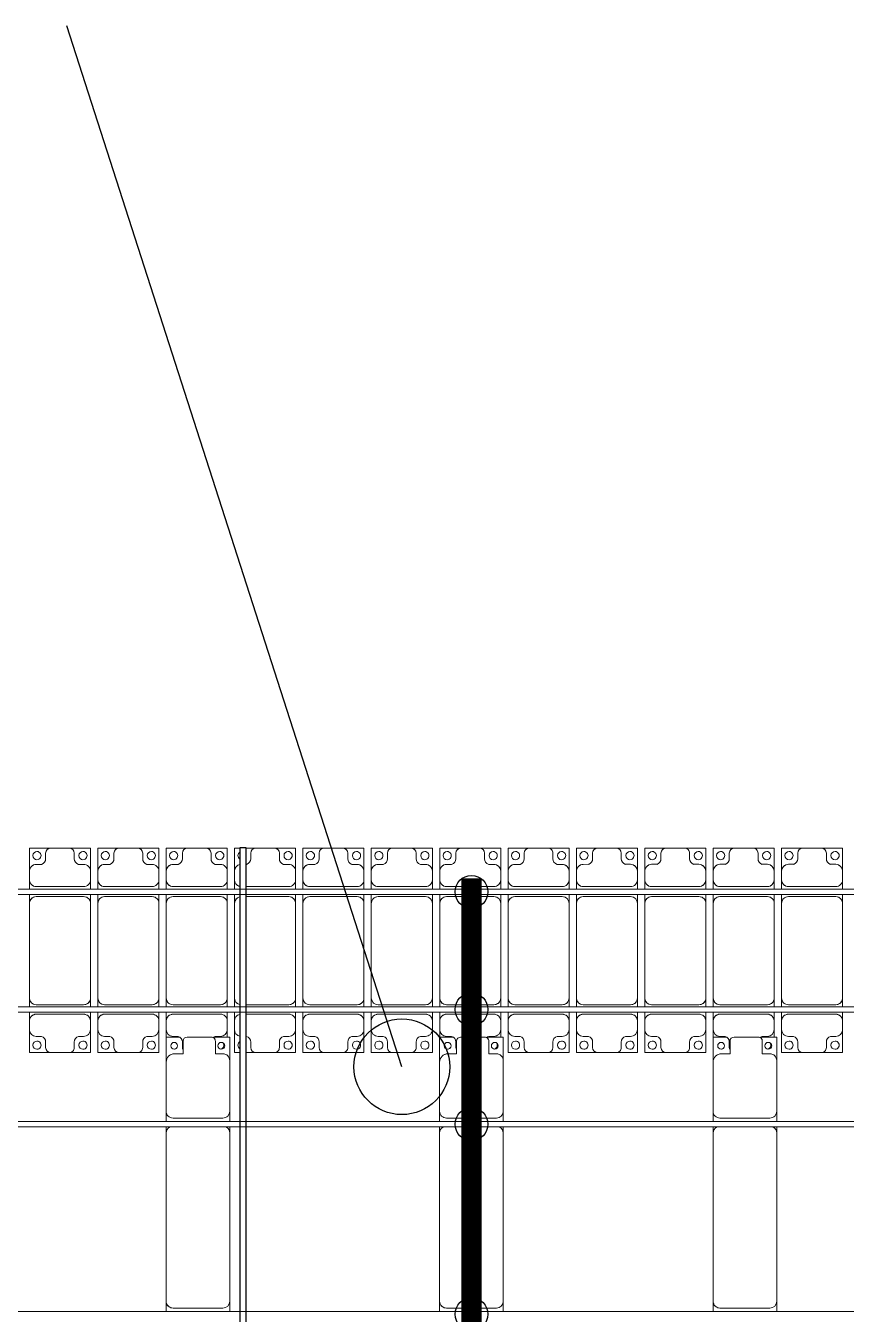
# Model space of a CAD drawing. Header units: millimetres. Extents: x -178706 to 107777, y -87310 to 933.
# Drawn here: x -102151 to -96151, y -8881 to 545 of the extents above; entities that cross this region are included whole.
import ezdxf

# ---------------------------------------------------------------- set-up
doc = ezdxf.new("R2010")
doc.units = ezdxf.units.MM
doc.layers.add('A-GENM', color=13, linetype='Continuous', lineweight=9)
doc.layers.add('S-BEAM', color=12, linetype='Continuous', lineweight=9)
for name, color, linetype in [('GC-BICH NEO', 6, 'Continuous'), ('GC-DAY NEO', 5, 'Continuous'), ('GC-HOP 40x60 GIA CUONG', 1, 'Continuous')]:
    doc.layers.add(name, color=color, linetype=linetype)

# ---------------------------------------------------------------- blocks, each defined once
blk = doc.blocks.new('Dai phao do pin - DẢI PHAO ĐỠ PIN-V35-BỐ TRÍ KHUNG KẾT CẤU BÈ PIN 04')
at = {"layer": 'A-GENM', "color": 7}
for p, q in [((67074.7, 241.6), (67149.7, 241.6)), ((67099.7, 191.6), (67099.7, -173.4)), ((68380.3, 241.6), (67149.7, 241.6)), ((68380.3, 241.6), (68424.7, 241.6)), ((68464.7, 241.6), (68539.7, 241.6)), ((68489.7, 191.6), (68489.7, -173.4)), ((68899.7, 241.6), (68539.7, 241.6)), ((68902.1, 241.6), (69082.2, 241.6)), ((69082.2, 241.6), (69082.2, 142.1)), ((68959.7, 118.2), (68959.7, 181.6)), ((69052.2, 118.2), (68959.7, 118.2)), ((69082.2, -88.2), (69082.2, 88.2)), ((68959.7, -173.4), (68959.7, -118.2)), ((68959.7, -118.2), (69052.2, -118.2)), ((69082.2, -105.4), (69082.2, -223.4)), ((67149.7, -223.4), (67074.7, -223.4)), ((67149.7, -223.4), (68380.3, -223.4)), ((68424.7, -223.4), (68380.3, -223.4)), ((68539.7, -223.4), (68464.7, -223.4)), ((68539.7, -223.4), (68909.7, -223.4)), ((69082.2, -223.4), (68909.7, -223.4))]:
    blk.add_line(p, q, dxfattribs=at)
for centre, radius, start, end in [((67149.7, 191.6), 50, 90, 180), ((67149.7, 191.6), 50, 105, 180), ((68380.3, 191.6), 50, 30, 90), ((68380.3, 191.6), 50, 30, 90), ((68539.7, 191.6), 50, 90, 180), ((68539.7, 191.6), 50, 135, 180), ((68899.7, 181.6), 60, 0, 90), ((68899.7, 181.6), 60, 0, 30), ((69018.6, 183.2), 25, 360, 180), ((69018.6, 183.2), 25, 180, 360), ((69052.2, 88.2), 30, 360, 90), ((69052.2, -88.2), 30, 270, 0), ((67149.7, -173.4), 50, 180, 270), ((67149.7, -173.4), 50, 180, 270), ((68539.7, -173.4), 50, 180, 270), ((68539.7, -173.4), 50, 180, 225), ((68909.7, -173.4), 50, 270, 0), ((68909.7, -173.4), 50, 315, 0), ((69018.6, -161.8), 25, 360, 180), ((69018.6, -161.8), 25, 180, 360), ((69018.6, -161.8), 25, 90, 105), ((69052.2, -88.2), 30, 300, 330), ((68380.3, -173.4), 50, 270, 330), ((68380.3, -173.4), 50, 285, 330)]:
    blk.add_arc(centre, radius, start, end, dxfattribs=at)
blk = doc.blocks.new('Dai phao do pin - DẢI PHAO ĐỠ PIN-V36-BỐ TRÍ KHUNG KẾT CẤU BÈ PIN 04')
at = {"layer": 'A-GENM', "color": 7}
for p, q in [((67074.7, 241.6), (67149.7, 241.6)), ((67099.7, 191.6), (67099.7, -173.4)), ((68380.3, 241.6), (67149.7, 241.6)), ((68380.3, 241.6), (68424.7, 241.6)), ((68464.7, 241.6), (68539.7, 241.6)), ((68489.7, 191.6), (68489.7, -173.4)), ((68899.7, 241.6), (68539.7, 241.6)), ((68899.7, 241.6), (69082.2, 241.6)), ((69082.2, 241.6), (69082.2, 142.1)), ((68959.7, 118.2), (68959.7, 181.6)), ((69052.2, 118.2), (68959.7, 118.2)), ((69082.2, -88.2), (69082.2, 88.2)), ((68959.7, -173.4), (68959.7, -118.2)), ((68959.7, -118.2), (69052.2, -118.2)), ((69082.2, -105.4), (69082.2, -223.4)), ((67149.7, -223.4), (67074.7, -223.4)), ((67149.7, -223.4), (68380.3, -223.4)), ((68424.7, -223.4), (68380.3, -223.4)), ((68539.7, -223.4), (68464.7, -223.4)), ((68539.7, -223.4), (68909.7, -223.4)), ((69082.2, -223.4), (68909.7, -223.4))]:
    blk.add_line(p, q, dxfattribs=at)
for centre, radius, start, end in [((67149.7, 191.6), 50, 90, 180), ((67149.7, 191.6), 50, 105, 180), ((68380.3, 191.6), 50, 30, 90), ((68380.3, 191.6), 50, 30, 90), ((68539.7, 191.6), 50, 90, 180), ((68539.7, 191.6), 50, 135, 180), ((68899.7, 181.6), 60, 0, 90), ((68899.7, 181.6), 60, 0, 30), ((69018.6, 183.2), 25, 360, 180), ((69018.6, 183.2), 25, 180, 360), ((69052.2, 88.2), 30, 360, 90), ((69052.2, -88.2), 30, 270, 0), ((67149.7, -173.4), 50, 180, 270), ((67149.7, -173.4), 50, 180, 270), ((68539.7, -173.4), 50, 180, 270), ((68539.7, -173.4), 50, 180, 225), ((68909.7, -173.4), 50, 270, 0), ((68909.7, -173.4), 50, 315, 0), ((69018.6, -161.8), 25, 360, 180), ((69018.6, -161.8), 25, 180, 360), ((69018.6, -161.8), 25, 90, 105), ((69052.2, -88.2), 30, 300, 330), ((68380.3, -173.4), 50, 270, 330), ((68380.3, -173.4), 50, 285, 330)]:
    blk.add_arc(centre, radius, start, end, dxfattribs=at)
blk = doc.blocks.new('Dai phao do pin - DẢI PHAO ĐỠ PIN-V37-BỐ TRÍ KHUNG KẾT CẤU BÈ PIN 04')
at = {"layer": 'A-GENM', "color": 7}
for p, q in [((67074.7, 241.6), (67149.7, 241.6)), ((67099.7, 191.6), (67099.7, -173.4)), ((68380.3, 241.6), (67149.7, 241.6)), ((68380.3, 241.6), (68424.7, 241.6)), ((68464.7, 241.6), (68539.7, 241.6)), ((68489.7, 191.6), (68489.7, -173.4)), ((68899.7, 241.6), (68539.7, 241.6)), ((68899.7, 241.6), (69082.2, 241.6)), ((69082.2, 241.6), (69082.2, 142.1)), ((68959.7, 118.2), (68959.7, 181.6)), ((69052.2, 118.2), (68959.7, 118.2)), ((69082.2, -88.2), (69082.2, 88.2)), ((68959.7, -173.4), (68959.7, -118.2)), ((68959.7, -118.2), (69052.2, -118.2)), ((69082.2, -105.4), (69082.2, -223.4)), ((67149.7, -223.4), (67074.7, -223.4)), ((67149.7, -223.4), (68380.3, -223.4)), ((68424.7, -223.4), (68380.3, -223.4)), ((68539.7, -223.4), (68464.7, -223.4)), ((68539.7, -223.4), (68909.7, -223.4)), ((69082.2, -223.4), (68909.7, -223.4))]:
    blk.add_line(p, q, dxfattribs=at)
for centre, radius, start, end in [((67149.7, 191.6), 50, 90, 180), ((67149.7, 191.6), 50, 105, 180), ((68380.3, 191.6), 50, 30, 90), ((68380.3, 191.6), 50, 30, 90), ((68539.7, 191.6), 50, 90, 180), ((68539.7, 191.6), 50, 135, 180), ((68899.7, 181.6), 60, 0, 90), ((68899.7, 181.6), 60, 0, 30), ((69018.6, 183.2), 25, 360, 180), ((69018.6, 183.2), 25, 180, 360), ((69052.2, 88.2), 30, 360, 90), ((69052.2, -88.2), 30, 270, 0), ((67149.7, -173.4), 50, 180, 270), ((67149.7, -173.4), 50, 180, 270), ((68539.7, -173.4), 50, 180, 270), ((68539.7, -173.4), 50, 180, 225), ((68909.7, -173.4), 50, 270, 0), ((68909.7, -173.4), 50, 315, 0), ((69018.6, -161.8), 25, 360, 180), ((69018.6, -161.8), 25, 180, 360), ((69018.6, -161.8), 25, 90, 105), ((69052.2, -88.2), 30, 300, 330), ((68380.3, -173.4), 50, 270, 330), ((68380.3, -173.4), 50, 285, 330)]:
    blk.add_arc(centre, radius, start, end, dxfattribs=at)
blk = doc.blocks.new('Dầm C52 - Dầm C52-21052-BỐ TRÍ KHUNG KẾT CẤU BÈ PIN 04')
at = {"layer": 'S-BEAM', "color": 1}
blk.add_line((63551.9, -20), (-63551.9, -20), dxfattribs=at)
blk = doc.blocks.new('Dầm C52 - Dầm C52-21053-BỐ TRÍ KHUNG KẾT CẤU BÈ PIN 04')
at = {"layer": 'S-BEAM', "color": 1}
for p, q in [((-63553.8, 20), (63553.8, 20)), ((63553.8, -20), (-63553.8, -20))]:
    blk.add_line(p, q, dxfattribs=at)
blk = doc.blocks.new('Dầm C52 - Dầm C52-21054-BỐ TRÍ KHUNG KẾT CẤU BÈ PIN 04')
at = {"layer": 'S-BEAM', "color": 1}
for p, q in [((-63555, 20), (63555, 20)), ((63555, -20), (-63555, -20))]:
    blk.add_line(p, q, dxfattribs=at)
blk = doc.blocks.new('Dầm C52 - Dầm C52-21055-BỐ TRÍ KHUNG KẾT CẤU BÈ PIN 04')
at = {"layer": 'S-BEAM', "color": 1}
for p, q in [((-63556.2, 20), (63556.2, 20)), ((63556.2, -20), (-63556.2, -20))]:
    blk.add_line(p, q, dxfattribs=at)
blk = doc.blocks.new('Dầm C52 - Hộp 40x60-15957-BỐ TRÍ KHUNG KẾT CẤU BÈ PIN 04')
at = {"layer": 'S-BEAM', "color": 3, "lineweight": 25}
for p, q in [((-37160, 20), (37160, 20)), ((37160, 20), (37160, -20)), ((37160, -20), (-37160, -20))]:
    blk.add_line(p, q, dxfattribs=at)
blk = doc.blocks.new('Dai phaodi lai - DẢI PHAO ĐI LẠI-21666-BỐ TRÍ KHUNG KẾT CẤU BÈ PIN 04')
at = {"layer": 'A-GENM', "color": 7}
for p, q in [((68776.8, 748.4), (68933.1, 748.4)), ((68776.8, 579.3), (68776.8, 748.4)), ((68895.1, 710.4), (68895.1, 670.7)), ((69066.9, 748.4), (68933.1, 748.4)), ((69066.9, 748.4), (69223.2, 748.4)), ((69104.9, 670.7), (69104.9, 710.4)), ((69223.2, 748.4), (69223.2, 579.3)), ((69276.8, 748.4), (69433.1, 748.4)), ((69276.8, 579.3), (69276.8, 748.4)), ((69395.1, 710.4), (69395.1, 670.7)), ((69566.9, 748.4), (69433.1, 748.4)), ((69566.9, 748.4), (69723.2, 748.4)), ((69604.9, 670.7), (69604.9, 710.4)), ((69723.2, 748.4), (69723.2, 579.3)), ((69776.8, 748.4), (69933.1, 748.4)), ((69776.8, 579.3), (69776.8, 748.4)), ((69895.1, 710.4), (69895.1, 670.7)), ((70066.9, 748.4), (69933.1, 748.4)), ((70066.9, 748.4), (70223.2, 748.4)), ((70104.9, 670.7), (70104.9, 710.4)), ((70223.2, 748.4), (70223.2, 579.3)), ((70276.8, 748.4), (70318.3, 748.4)), ((70276.8, 579.3), (70276.8, 748.4)), ((70358.3, 748.4), (70433.1, 748.4)), ((70395.1, 710.4), (70395.1, 670.7)), ((70566.9, 748.4), (70433.1, 748.4)), ((70566.9, 748.4), (70723.2, 748.4)), ((70604.9, 670.7), (70604.9, 710.4)), ((70723.2, 748.4), (70723.2, 579.3)), ((70776.8, 748.4), (70933.1, 748.4)), ((70776.8, 579.3), (70776.8, 748.4)), ((70895.1, 710.4), (70895.1, 670.7)), ((71066.9, 748.4), (70933.1, 748.4)), ((71066.9, 748.4), (71223.2, 748.4)), ((71104.9, 670.7), (71104.9, 710.4)), ((71223.2, 748.4), (71223.2, 579.3)), ((71276.8, 748.4), (71433.1, 748.4)), ((71276.8, 579.3), (71276.8, 748.4)), ((71395.1, 710.4), (71395.1, 670.7)), ((71566.9, 748.4), (71433.1, 748.4)), ((71566.9, 748.4), (71723.2, 748.4)), ((71604.9, 670.7), (71604.9, 710.4)), ((71723.2, 748.4), (71723.2, 579.3)), ((71776.8, 748.4), (71933.1, 748.4)), ((71776.8, 579.3), (71776.8, 748.4)), ((71895.1, 710.4), (71895.1, 670.7)), ((72066.9, 748.4), (71933.1, 748.4)), ((72066.9, 748.4), (72223.2, 748.4)), ((72104.9, 670.7), (72104.9, 710.4)), ((72223.2, 748.4), (72223.2, 579.3)), ((72276.8, 748.4), (72433.1, 748.4)), ((72276.8, 579.3), (72276.8, 748.4)), ((72395.1, 710.4), (72395.1, 670.7)), ((72566.9, 748.4), (72433.1, 748.4)), ((72566.9, 748.4), (72723.2, 748.4)), ((72604.9, 670.7), (72604.9, 710.4)), ((72723.2, 748.4), (72723.2, 579.3)), ((72776.8, 748.4), (72933.1, 748.4)), ((72776.8, 579.3), (72776.8, 748.4)), ((72895.1, 710.4), (72895.1, 670.7)), ((73066.9, 748.4), (72933.1, 748.4)), ((73066.9, 748.4), (73223.2, 748.4)), ((73104.9, 670.7), (73104.9, 710.4)), ((73223.2, 748.4), (73223.2, 579.3)), ((73276.8, 748.4), (73433.1, 748.4)), ((73276.8, 579.3), (73276.8, 748.4)), ((73395.1, 710.4), (73395.1, 670.7)), ((73566.9, 748.4), (73433.1, 748.4)), ((73566.9, 748.4), (73723.2, 748.4)), ((73604.9, 670.7), (73604.9, 710.4)), ((73723.2, 748.4), (73723.2, 579.3)), ((73776.8, 748.4), (73933.1, 748.4)), ((73776.8, 579.3), (73776.8, 748.4)), ((73895.1, 710.4), (73895.1, 670.7)), ((74066.9, 748.4), (73933.1, 748.4)), ((74066.9, 748.4), (74223.2, 748.4)), ((74104.9, 670.7), (74104.9, 710.4)), ((74223.2, 748.4), (74223.2, 579.3)), ((74276.8, 748.4), (74433.1, 748.4)), ((74276.8, 579.3), (74276.8, 748.4)), ((74395.1, 710.4), (74395.1, 670.7)), ((74566.9, 748.4), (74433.1, 748.4)), ((74566.9, 748.4), (74723.2, 748.4)), ((74604.9, 670.7), (74604.9, 710.4)), ((74723.2, 748.4), (74723.2, 579.3)), ((68776.8, 579.3), (68776.8, 516.7)), ((68864.3, 629.3), (68826.8, 629.3)), ((69173.2, 629.3), (69135.7, 629.3)), ((69223.2, 516.7), (69223.2, 579.3)), ((69276.8, 579.3), (69276.8, 516.7)), ((69364.3, 629.3), (69326.8, 629.3)), ((69673.2, 629.3), (69635.7, 629.3)), ((69723.2, 516.7), (69723.2, 579.3)), ((69776.8, 579.3), (69776.8, 516.7)), ((69864.3, 629.3), (69826.8, 629.3)), ((70173.2, 629.3), (70135.7, 629.3)), ((70223.2, 516.7), (70223.2, 579.3)), ((70276.8, 579.3), (70276.8, 516.7)), ((70364.3, 629.3), (70358.3, 629.3)), ((70673.2, 629.3), (70635.7, 629.3)), ((70723.2, 516.7), (70723.2, 579.3)), ((70776.8, 579.3), (70776.8, 516.7)), ((70864.3, 629.3), (70826.8, 629.3)), ((71173.2, 629.3), (71135.7, 629.3)), ((71223.2, 516.7), (71223.2, 579.3)), ((71276.8, 579.3), (71276.8, 516.7)), ((71364.3, 629.3), (71326.8, 629.3)), ((71673.2, 629.3), (71635.7, 629.3)), ((71723.2, 516.7), (71723.2, 579.3)), ((71776.8, 579.3), (71776.8, 516.7)), ((71864.3, 629.3), (71826.8, 629.3)), ((72173.2, 629.3), (72135.7, 629.3)), ((72223.2, 516.7), (72223.2, 579.3)), ((72276.8, 579.3), (72276.8, 516.7)), ((72364.3, 629.3), (72326.8, 629.3)), ((72673.2, 629.3), (72635.7, 629.3)), ((72723.2, 516.7), (72723.2, 579.3)), ((72776.8, 579.3), (72776.8, 516.7)), ((72864.3, 629.3), (72826.8, 629.3)), ((73173.2, 629.3), (73135.7, 629.3)), ((73223.2, 516.7), (73223.2, 579.3)), ((73276.8, 579.3), (73276.8, 516.7)), ((73364.3, 629.3), (73326.8, 629.3)), ((73673.2, 629.3), (73635.7, 629.3)), ((73723.2, 516.7), (73723.2, 579.3)), ((73776.8, 579.3), (73776.8, 516.7)), ((73864.3, 629.3), (73826.8, 629.3)), ((74173.2, 629.3), (74135.7, 629.3)), ((74223.2, 516.7), (74223.2, 579.3)), ((74276.8, 579.3), (74276.8, 516.7)), ((74364.3, 629.3), (74326.8, 629.3)), ((74673.2, 629.3), (74635.7, 629.3)), ((74723.2, 516.7), (74723.2, 579.3)), ((68776.8, 447.9), (68776.8, 516.7)), ((69223.2, 516.7), (69223.2, 447.9)), ((69276.8, 447.9), (69276.8, 516.7)), ((69723.2, 516.7), (69723.2, 447.9)), ((69776.8, 447.9), (69776.8, 516.7)), ((70223.2, 516.7), (70223.2, 447.9)), ((70276.8, 447.9), (70276.8, 516.7)), ((70723.2, 516.7), (70723.2, 447.9)), ((70776.8, 447.9), (70776.8, 516.7)), ((71223.2, 516.7), (71223.2, 447.9)), ((71276.8, 447.9), (71276.8, 516.7)), ((71723.2, 516.7), (71723.2, 447.9)), ((71776.8, 447.9), (71776.8, 516.7)), ((72223.2, 516.7), (72223.2, 447.9)), ((72276.8, 447.9), (72276.8, 516.7)), ((72723.2, 516.7), (72723.2, 447.9)), ((72776.8, 447.9), (72776.8, 516.7)), ((73223.2, 516.7), (73223.2, 447.9)), ((73276.8, 447.9), (73276.8, 516.7)), ((73723.2, 516.7), (73723.2, 447.9)), ((73776.8, 447.9), (73776.8, 516.7)), ((74223.2, 516.7), (74223.2, 447.9)), ((74276.8, 447.9), (74276.8, 516.7)), ((74723.2, 516.7), (74723.2, 447.9)), ((68776.8, 343.3), (68776.8, 407.9)), ((68826.8, 466.7), (69173.2, 466.7)), ((69173.2, 393.3), (68826.8, 393.3)), ((69223.2, 407.9), (69223.2, 343.3)), ((69276.8, 343.3), (69276.8, 407.9)), ((69326.8, 466.7), (69673.2, 466.7)), ((69673.2, 393.3), (69326.8, 393.3)), ((69723.2, 407.9), (69723.2, 343.3)), ((69776.8, 343.3), (69776.8, 407.9)), ((69826.8, 466.7), (70173.2, 466.7)), ((70173.2, 393.3), (69826.8, 393.3)), ((70223.2, 407.9), (70223.2, 343.3)), ((70276.8, 343.3), (70276.8, 407.9)), ((70358.3, 466.7), (70673.2, 466.7)), ((70673.2, 393.3), (70358.3, 393.3)), ((70723.2, 407.9), (70723.2, 343.3)), ((70776.8, 343.3), (70776.8, 407.9)), ((70826.8, 466.7), (71173.2, 466.7)), ((71173.2, 393.3), (70826.8, 393.3)), ((71223.2, 407.9), (71223.2, 343.3)), ((71276.8, 343.3), (71276.8, 407.9)), ((71326.8, 466.7), (71673.2, 466.7)), ((71673.2, 393.3), (71326.8, 393.3)), ((71723.2, 407.9), (71723.2, 343.3)), ((71776.8, 343.3), (71776.8, 407.9)), ((71826.8, 466.7), (72173.2, 466.7)), ((72173.2, 393.3), (71826.8, 393.3)), ((72223.2, 407.9), (72223.2, 343.3)), ((72276.8, 343.3), (72276.8, 407.9)), ((72326.8, 466.7), (72673.2, 466.7)), ((72673.2, 393.3), (72326.8, 393.3)), ((72723.2, 407.9), (72723.2, 343.3)), ((72776.8, 343.3), (72776.8, 407.9)), ((72826.8, 466.7), (73173.2, 466.7)), ((73173.2, 393.3), (72826.8, 393.3)), ((73223.2, 407.9), (73223.2, 343.3)), ((73276.8, 343.3), (73276.8, 407.9)), ((73326.8, 466.7), (73673.2, 466.7)), ((73673.2, 393.3), (73326.8, 393.3)), ((73723.2, 407.9), (73723.2, 343.3)), ((73776.8, 343.3), (73776.8, 407.9)), ((73826.8, 466.7), (74173.2, 466.7)), ((74173.2, 393.3), (73826.8, 393.3)), ((74223.2, 407.9), (74223.2, 343.3)), ((74276.8, 343.3), (74276.8, 407.9)), ((74326.8, 466.7), (74673.2, 466.7)), ((74673.2, 393.3), (74326.8, 393.3)), ((74723.2, 407.9), (74723.2, 343.3)), ((68776.8, 343.3), (68776.8, -348.3)), ((69223.2, -348.3), (69223.2, 343.3)), ((69276.8, 343.3), (69276.8, -348.3)), ((69723.2, -348.3), (69723.2, 343.3)), ((69776.8, 343.3), (69776.8, -348.3)), ((70223.2, -348.3), (70223.2, 343.3)), ((70276.8, 343.3), (70276.8, -348.3)), ((70723.2, -348.3), (70723.2, 343.3)), ((70776.8, 343.3), (70776.8, -348.3)), ((71223.2, -348.3), (71223.2, 343.3)), ((71276.8, 343.3), (71276.8, -348.3)), ((71723.2, -348.3), (71723.2, 343.3)), ((71776.8, 343.3), (71776.8, -348.3)), ((72223.2, -348.3), (72223.2, 343.3)), ((72276.8, 343.3), (72276.8, -348.3)), ((72723.2, -348.3), (72723.2, 343.3)), ((72776.8, 343.3), (72776.8, -348.3)), ((73223.2, -348.3), (73223.2, 343.3)), ((73276.8, 343.3), (73276.8, -348.3)), ((73723.2, -348.3), (73723.2, 343.3)), ((73776.8, 343.3), (73776.8, -348.3)), ((74223.2, -348.3), (74223.2, 343.3)), ((74276.8, 343.3), (74276.8, -348.3)), ((74723.2, -348.3), (74723.2, 343.3)), ((68776.8, -412.1), (68776.8, -348.3)), ((69223.2, -348.3), (69223.2, -412.1)), ((69276.8, -412.1), (69276.8, -348.3)), ((69723.2, -348.3), (69723.2, -412.1)), ((69776.8, -412.1), (69776.8, -348.3)), ((70223.2, -348.3), (70223.2, -412.1)), ((70276.8, -412.1), (70276.8, -348.3)), ((70723.2, -348.3), (70723.2, -412.1)), ((70776.8, -412.1), (70776.8, -348.3)), ((71223.2, -348.3), (71223.2, -412.1)), ((71276.8, -412.1), (71276.8, -348.3)), ((71723.2, -348.3), (71723.2, -412.1)), ((71776.8, -412.1), (71776.8, -348.3)), ((72223.2, -348.3), (72223.2, -412.1)), ((72276.8, -412.1), (72276.8, -348.3)), ((72723.2, -348.3), (72723.2, -412.1)), ((72776.8, -412.1), (72776.8, -348.3)), ((73223.2, -348.3), (73223.2, -412.1)), ((73276.8, -412.1), (73276.8, -348.3)), ((73723.2, -348.3), (73723.2, -412.1)), ((73776.8, -412.1), (73776.8, -348.3)), ((74223.2, -348.3), (74223.2, -412.1)), ((74276.8, -412.1), (74276.8, -348.3)), ((74723.2, -348.3), (74723.2, -412.1)), ((68776.8, -516.7), (68776.8, -452.1)), ((68826.8, -398.3), (69173.2, -398.3)), ((69173.2, -466.7), (68826.8, -466.7)), ((69223.2, -452.1), (69223.2, -516.7)), ((69276.8, -516.7), (69276.8, -452.1)), ((69326.8, -398.3), (69673.2, -398.3)), ((69673.2, -466.7), (69326.8, -466.7)), ((69723.2, -452.1), (69723.2, -516.7)), ((69776.8, -516.7), (69776.8, -452.1)), ((69826.8, -398.3), (70173.2, -398.3)), ((70173.2, -466.7), (69826.8, -466.7)), ((70223.2, -452.1), (70223.2, -516.7)), ((70276.8, -516.7), (70276.8, -452.1)), ((70358.3, -398.3), (70673.2, -398.3)), ((70673.2, -466.7), (70358.3, -466.7)), ((70723.2, -452.1), (70723.2, -516.7)), ((70776.8, -516.7), (70776.8, -452.1)), ((70826.8, -398.3), (71173.2, -398.3)), ((71173.2, -466.7), (70826.8, -466.7)), ((71223.2, -452.1), (71223.2, -516.7)), ((71276.8, -516.7), (71276.8, -452.1)), ((71326.8, -398.3), (71673.2, -398.3)), ((71673.2, -466.7), (71326.8, -466.7)), ((71723.2, -452.1), (71723.2, -516.7)), ((71776.8, -516.7), (71776.8, -452.1)), ((71826.8, -398.3), (72173.2, -398.3)), ((72173.2, -466.7), (71826.8, -466.7)), ((72223.2, -452.1), (72223.2, -516.7)), ((72276.8, -516.7), (72276.8, -452.1)), ((72326.8, -398.3), (72673.2, -398.3)), ((72673.2, -466.7), (72326.8, -466.7)), ((72723.2, -452.1), (72723.2, -516.7)), ((72776.8, -516.7), (72776.8, -452.1)), ((72826.8, -398.3), (73173.2, -398.3)), ((73173.2, -466.7), (72826.8, -466.7)), ((73223.2, -452.1), (73223.2, -516.7)), ((73276.8, -516.7), (73276.8, -452.1)), ((73326.8, -398.3), (73673.2, -398.3)), ((73673.2, -466.7), (73326.8, -466.7)), ((73723.2, -452.1), (73723.2, -516.7)), ((73776.8, -516.7), (73776.8, -452.1)), ((73826.8, -398.3), (74173.2, -398.3)), ((74173.2, -466.7), (73826.8, -466.7)), ((74223.2, -452.1), (74223.2, -516.7)), ((74276.8, -516.7), (74276.8, -452.1)), ((74326.8, -398.3), (74673.2, -398.3)), ((74673.2, -466.7), (74326.8, -466.7)), ((74723.2, -452.1), (74723.2, -516.7)), ((68776.8, -516.7), (68776.8, -579.3)), ((69223.2, -579.3), (69223.2, -516.7)), ((69276.8, -516.7), (69276.8, -579.3)), ((69723.2, -579.3), (69723.2, -516.7)), ((69776.8, -516.7), (69776.8, -579.3)), ((70223.2, -579.3), (70223.2, -516.7)), ((70276.8, -516.7), (70276.8, -579.3)), ((70723.2, -579.3), (70723.2, -516.7)), ((70776.8, -516.7), (70776.8, -579.3)), ((71223.2, -579.3), (71223.2, -516.7)), ((71276.8, -516.7), (71276.8, -579.3)), ((71723.2, -579.3), (71723.2, -516.7)), ((71776.8, -516.7), (71776.8, -579.3)), ((72223.2, -579.3), (72223.2, -516.7)), ((72276.8, -516.7), (72276.8, -579.3)), ((72723.2, -579.3), (72723.2, -516.7)), ((72776.8, -516.7), (72776.8, -579.3)), ((73223.2, -579.3), (73223.2, -516.7)), ((73276.8, -516.7), (73276.8, -579.3)), ((73723.2, -579.3), (73723.2, -516.7)), ((73776.8, -516.7), (73776.8, -579.3)), ((74223.2, -579.3), (74223.2, -516.7)), ((74276.8, -516.7), (74276.8, -579.3)), ((74723.2, -579.3), (74723.2, -516.7)), ((68776.8, -748.4), (68776.8, -579.3)), ((68826.8, -629.3), (68864.3, -629.3)), ((69135.7, -629.3), (69173.2, -629.3)), ((69223.2, -579.3), (69223.2, -748.4)), ((69276.8, -748.4), (69276.8, -579.3)), ((69326.8, -629.3), (69364.3, -629.3)), ((69635.7, -629.3), (69673.2, -629.3)), ((69723.2, -579.3), (69723.2, -748.4)), ((69776.8, -634.6), (69776.8, -579.3)), ((69826.8, -629.3), (69864.3, -629.3)), ((70135.7, -629.3), (70173.2, -629.3)), ((70223.2, -579.3), (70223.2, -637.1)), ((70276.8, -748.4), (70276.8, -579.3)), ((70358.3, -629.3), (70364.3, -629.3)), ((70635.7, -629.3), (70673.2, -629.3)), ((70723.2, -579.3), (70723.2, -748.4)), ((70776.8, -748.4), (70776.8, -579.3)), ((70826.8, -629.3), (70864.3, -629.3)), ((71135.7, -629.3), (71173.2, -629.3)), ((71223.2, -579.3), (71223.2, -748.4)), ((71276.8, -748.4), (71276.8, -579.3)), ((71326.8, -629.3), (71364.3, -629.3)), ((71635.7, -629.3), (71673.2, -629.3)), ((71723.2, -579.3), (71723.2, -748.4)), ((71776.8, -634.6), (71776.8, -579.3)), ((71826.8, -629.3), (71864.3, -629.3)), ((72135.7, -629.3), (72173.2, -629.3)), ((72223.2, -579.3), (72223.2, -637.1)), ((72276.8, -748.4), (72276.8, -579.3)), ((72326.8, -629.3), (72364.3, -629.3)), ((72635.7, -629.3), (72673.2, -629.3)), ((72723.2, -579.3), (72723.2, -748.4)), ((72776.8, -748.4), (72776.8, -579.3)), ((72826.8, -629.3), (72864.3, -629.3)), ((73135.7, -629.3), (73173.2, -629.3)), ((73223.2, -579.3), (73223.2, -748.4)), ((73276.8, -748.4), (73276.8, -579.3)), ((73326.8, -629.3), (73364.3, -629.3)), ((73635.7, -629.3), (73673.2, -629.3)), ((73723.2, -579.3), (73723.2, -748.4)), ((73776.8, -634.6), (73776.8, -579.3)), ((73826.8, -629.3), (73864.3, -629.3)), ((74135.7, -629.3), (74173.2, -629.3)), ((74223.2, -579.3), (74223.2, -637.1)), ((74276.8, -748.4), (74276.8, -579.3)), ((74326.8, -629.3), (74364.3, -629.3)), ((74635.7, -629.3), (74673.2, -629.3)), ((74723.2, -579.3), (74723.2, -748.4)), ((68933.1, -748.4), (68776.8, -748.4)), ((68895.1, -670.7), (68895.1, -710.4)), ((68933.1, -748.4), (69066.9, -748.4)), ((69223.2, -748.4), (69066.9, -748.4)), ((69104.9, -710.4), (69104.9, -670.7)), ((69433.1, -748.4), (69276.8, -748.4)), ((69395.1, -670.7), (69395.1, -710.4)), ((69433.1, -748.4), (69566.9, -748.4)), ((69723.2, -748.4), (69566.9, -748.4)), ((69604.9, -710.4), (69604.9, -670.7)), ((69895.1, -670.7), (69895.1, -710.4)), ((70318.3, -748.4), (70276.8, -748.4)), ((70433.1, -748.4), (70358.3, -748.4)), ((70395.1, -670.7), (70395.1, -710.4)), ((70433.1, -748.4), (70566.9, -748.4)), ((70723.2, -748.4), (70566.9, -748.4)), ((70604.9, -710.4), (70604.9, -670.7)), ((70933.1, -748.4), (70776.8, -748.4)), ((70895.1, -670.7), (70895.1, -710.4)), ((70933.1, -748.4), (71066.9, -748.4)), ((71223.2, -748.4), (71066.9, -748.4)), ((71104.9, -710.4), (71104.9, -670.7)), ((71433.1, -748.4), (71276.8, -748.4)), ((71395.1, -670.7), (71395.1, -710.4)), ((71433.1, -748.4), (71566.9, -748.4)), ((71723.2, -748.4), (71566.9, -748.4)), ((71604.9, -710.4), (71604.9, -670.7)), ((71895.1, -670.7), (71895.1, -710.4)), ((72433.1, -748.4), (72276.8, -748.4)), ((72395.1, -670.7), (72395.1, -710.4)), ((72433.1, -748.4), (72566.9, -748.4)), ((72723.2, -748.4), (72566.9, -748.4)), ((72604.9, -710.4), (72604.9, -670.7)), ((72933.1, -748.4), (72776.8, -748.4)), ((72895.1, -670.7), (72895.1, -710.4)), ((72933.1, -748.4), (73066.9, -748.4)), ((73223.2, -748.4), (73066.9, -748.4)), ((73104.9, -710.4), (73104.9, -670.7)), ((73433.1, -748.4), (73276.8, -748.4)), ((73395.1, -670.7), (73395.1, -710.4)), ((73433.1, -748.4), (73566.9, -748.4)), ((73723.2, -748.4), (73566.9, -748.4)), ((73604.9, -710.4), (73604.9, -670.7)), ((73895.1, -670.7), (73895.1, -710.4)), ((74433.1, -748.4), (74276.8, -748.4)), ((74395.1, -670.7), (74395.1, -710.4)), ((74433.1, -748.4), (74566.9, -748.4)), ((74723.2, -748.4), (74566.9, -748.4)), ((74604.9, -710.4), (74604.9, -670.7))]:
    blk.add_line(p, q, dxfattribs=at)
for centre, radius, start, end in [((68831.6, 693.3), 30, 90, 270), ((68831.6, 693.3), 30, 270, 90), ((68855.2, 668.2), 40, 283.18854, 3.50807), ((68933.1, 710.4), 38, 90, 180), ((68933.1, 710.4), 38, 90, 135), ((69066.9, 710.4), 38, 0, 90), ((69066.9, 710.4), 38, 45, 90), ((69144.8, 668.2), 40, 176.49193, 256.81146), ((69168.4, 693.3), 30, 90, 270), ((69168.4, 693.3), 30, 270, 90), ((69331.6, 693.3), 30, 90, 270), ((69331.6, 693.3), 30, 270, 90), ((69355.2, 668.2), 40, 283.18854, 3.50807), ((69433.1, 710.4), 38, 90, 180), ((69433.1, 710.4), 38, 90, 135), ((69566.9, 710.4), 38, 0, 90), ((69566.9, 710.4), 38, 45, 90), ((69644.8, 668.2), 40, 176.49193, 256.81146), ((69668.4, 693.3), 30, 90, 270), ((69668.4, 693.3), 30, 270, 90), ((69831.6, 693.3), 30, 90, 270), ((69831.6, 693.3), 30, 270, 90), ((69855.2, 668.2), 40, 283.18854, 3.50807), ((69933.1, 710.4), 38, 90, 180), ((69933.1, 710.4), 38, 90, 135), ((70066.9, 710.4), 38, 0, 90), ((70066.9, 710.4), 38, 45, 90), ((70144.8, 668.2), 40, 176.49193, 256.81146), ((70168.4, 693.3), 30, 90, 270), ((70168.4, 693.3), 30, 270, 90), ((70331.6, 693.3), 30, 120, 240), ((70331.6, 693.3), 30, 345, 15), ((70355.2, 668.2), 40, 283.18854, 3.50807), ((70433.1, 710.4), 38, 90, 180), ((70433.1, 710.4), 38, 90, 135), ((70566.9, 710.4), 38, 0, 90), ((70566.9, 710.4), 38, 45, 90), ((70644.8, 668.2), 40, 176.49193, 256.81146), ((70668.4, 693.3), 30, 90, 270), ((70668.4, 693.3), 30, 270, 90), ((70831.6, 693.3), 30, 90, 270), ((70831.6, 693.3), 30, 270, 90), ((70855.2, 668.2), 40, 283.18854, 3.50807), ((70933.1, 710.4), 38, 90, 180), ((70933.1, 710.4), 38, 90, 135), ((71066.9, 710.4), 38, 0, 90), ((71066.9, 710.4), 38, 45, 90), ((71144.8, 668.2), 40, 176.49193, 256.81146), ((71168.4, 693.3), 30, 90, 270), ((71168.4, 693.3), 30, 270, 90), ((71331.6, 693.3), 30, 90, 270), ((71331.6, 693.3), 30, 270, 90), ((71355.2, 668.2), 40, 283.18854, 3.50807), ((71433.1, 710.4), 38, 90, 180), ((71433.1, 710.4), 38, 90, 135), ((71566.9, 710.4), 38, 0, 90), ((71566.9, 710.4), 38, 45, 90), ((71644.8, 668.2), 40, 176.49193, 256.81146), ((71668.4, 693.3), 30, 90, 270), ((71668.4, 693.3), 30, 270, 90), ((71831.6, 693.3), 30, 90, 270), ((71831.6, 693.3), 30, 270, 90), ((71855.2, 668.2), 40, 283.18854, 3.50807), ((71933.1, 710.4), 38, 90, 180), ((71933.1, 710.4), 38, 90, 135), ((72066.9, 710.4), 38, 0, 90), ((72066.9, 710.4), 38, 45, 90), ((72144.8, 668.2), 40, 176.49193, 256.81146), ((72168.4, 693.3), 30, 90, 270), ((72168.4, 693.3), 30, 270, 90), ((72331.6, 693.3), 30, 90, 270), ((72331.6, 693.3), 30, 270, 90), ((72355.2, 668.2), 40, 283.18854, 3.50807), ((72433.1, 710.4), 38, 90, 180), ((72433.1, 710.4), 38, 90, 135), ((72566.9, 710.4), 38, 360, 90), ((72566.9, 710.4), 38, 45, 90), ((72644.8, 668.2), 40, 176.49193, 256.81146), ((72668.4, 693.3), 30, 90, 270), ((72668.4, 693.3), 30, 270, 90), ((72831.6, 693.3), 30, 90, 270), ((72831.6, 693.3), 30, 270, 90), ((72855.2, 668.2), 40, 283.18854, 3.50807), ((72933.1, 710.4), 38, 90, 180), ((72933.1, 710.4), 38, 90, 135), ((73066.9, 710.4), 38, 0, 90), ((73066.9, 710.4), 38, 45, 90), ((73144.8, 668.2), 40, 176.49193, 256.81146), ((73168.4, 693.3), 30, 90, 270), ((73168.4, 693.3), 30, 270, 90), ((73331.6, 693.3), 30, 90, 270), ((73331.6, 693.3), 30, 270, 90), ((73355.2, 668.2), 40, 283.18854, 3.50807), ((73433.1, 710.4), 38, 90, 180), ((73433.1, 710.4), 38, 90, 135), ((73566.9, 710.4), 38, 360, 90), ((73566.9, 710.4), 38, 45, 90), ((73644.8, 668.2), 40, 176.49193, 256.81146), ((73668.4, 693.3), 30, 90, 270), ((73668.4, 693.3), 30, 270, 90), ((73831.6, 693.3), 30, 90, 270), ((73831.6, 693.3), 30, 270, 90), ((73855.2, 668.2), 40, 283.18854, 3.50807), ((73933.1, 710.4), 38, 90, 180), ((73933.1, 710.4), 38, 90, 135), ((74066.9, 710.4), 38, 360, 90), ((74066.9, 710.4), 38, 45, 90), ((74144.8, 668.2), 40, 176.49193, 256.81146), ((74168.4, 693.3), 30, 90, 270), ((74168.4, 693.3), 30, 270, 90), ((74331.6, 693.3), 30, 90, 270), ((74331.6, 693.3), 30, 270, 90), ((74355.2, 668.2), 40, 283.18854, 3.50807), ((74433.1, 710.4), 38, 90, 180), ((74433.1, 710.4), 38, 90, 135), ((74566.9, 710.4), 38, 0, 90), ((74566.9, 710.4), 38, 45, 90), ((74644.8, 668.2), 40, 176.49193, 256.81146), ((74668.4, 693.3), 30, 90, 270), ((74668.4, 693.3), 30, 270, 90), ((68826.8, 579.3), 50, 90, 180), ((68826.8, 579.3), 50, 90, 135), ((69173.2, 579.3), 50, 360, 90), ((69173.2, 579.3), 50, 45, 90), ((69326.8, 579.3), 50, 90, 180), ((69326.8, 579.3), 50, 90, 135), ((69673.2, 579.3), 50, 360, 90), ((69673.2, 579.3), 50, 45, 90), ((69826.8, 579.3), 50, 90, 180), ((69826.8, 579.3), 50, 90, 135), ((70173.2, 579.3), 50, 360, 90), ((70173.2, 579.3), 50, 45, 90), ((70326.8, 579.3), 50, 105, 180), ((70326.8, 579.3), 50, 105, 135), ((70673.2, 579.3), 50, 360, 90), ((70673.2, 579.3), 50, 45, 90), ((70826.8, 579.3), 50, 90, 180), ((70826.8, 579.3), 50, 90, 135), ((71173.2, 579.3), 50, 0, 90), ((71173.2, 579.3), 50, 45, 90), ((71326.8, 579.3), 50, 90, 180), ((71326.8, 579.3), 50, 90, 135), ((71673.2, 579.3), 50, 0, 90), ((71673.2, 579.3), 50, 45, 90), ((71826.8, 579.3), 50, 90, 180), ((71826.8, 579.3), 50, 90, 135), ((72173.2, 579.3), 50, 0, 90), ((72173.2, 579.3), 50, 45, 90), ((72326.8, 579.3), 50, 90, 180), ((72326.8, 579.3), 50, 90, 135), ((72673.2, 579.3), 50, 0, 90), ((72673.2, 579.3), 50, 45, 90), ((72826.8, 579.3), 50, 90, 180), ((72826.8, 579.3), 50, 90, 135), ((73173.2, 579.3), 50, 0, 90), ((73173.2, 579.3), 50, 45, 90), ((73326.8, 579.3), 50, 90, 180), ((73326.8, 579.3), 50, 90, 135), ((73673.2, 579.3), 50, 0, 90), ((73673.2, 579.3), 50, 45, 90), ((73826.8, 579.3), 50, 90, 180), ((73826.8, 579.3), 50, 90, 135), ((74173.2, 579.3), 50, 0, 90), ((74173.2, 579.3), 50, 45, 90), ((74326.8, 579.3), 50, 90, 180), ((74326.8, 579.3), 50, 90, 135), ((74673.2, 579.3), 50, 0, 90), ((74673.2, 579.3), 50, 45, 90), ((68826.8, 516.7), 50, 180, 270), ((68826.8, 516.7), 50, 225, 270), ((69173.2, 516.7), 50, 270, 0), ((69173.2, 516.7), 50, 270, 315), ((69326.8, 516.7), 50, 180, 270), ((69326.8, 516.7), 50, 225, 270), ((69673.2, 516.7), 50, 270, 0), ((69673.2, 516.7), 50, 270, 315), ((69826.8, 516.7), 50, 180, 270), ((69826.8, 516.7), 50, 225, 270), ((70173.2, 516.7), 50, 270, 0), ((70173.2, 516.7), 50, 270, 315), ((70326.8, 516.7), 50, 180, 255), ((70326.8, 516.7), 50, 225, 255), ((70673.2, 516.7), 50, 270, 0), ((70673.2, 516.7), 50, 270, 315), ((70826.8, 516.7), 50, 180, 270), ((70826.8, 516.7), 50, 225, 270), ((71173.2, 516.7), 50, 270, 0), ((71173.2, 516.7), 50, 270, 315), ((71326.8, 516.7), 50, 180, 270), ((71326.8, 516.7), 50, 225, 270), ((71673.2, 516.7), 50, 270, 0), ((71673.2, 516.7), 50, 270, 315), ((71826.8, 516.7), 50, 180, 270), ((71826.8, 516.7), 50, 225, 270), ((72173.2, 516.7), 50, 270, 0), ((72173.2, 516.7), 50, 270, 315), ((72326.8, 516.7), 50, 180, 270), ((72326.8, 516.7), 50, 225, 270), ((72673.2, 516.7), 50, 270, 0), ((72673.2, 516.7), 50, 270, 315), ((72826.8, 516.7), 50, 180, 270), ((72826.8, 516.7), 50, 225, 270), ((73173.2, 516.7), 50, 270, 0), ((73173.2, 516.7), 50, 270, 315), ((73326.8, 516.7), 50, 180, 270), ((73326.8, 516.7), 50, 225, 270), ((73673.2, 516.7), 50, 270, 360), ((73673.2, 516.7), 50, 270, 315), ((73826.8, 516.7), 50, 180, 270), ((73826.8, 516.7), 50, 225, 270), ((74173.2, 516.7), 50, 270, 360), ((74173.2, 516.7), 50, 270, 315), ((74326.8, 516.7), 50, 180, 270), ((74326.8, 516.7), 50, 225, 270), ((74673.2, 516.7), 50, 270, 0), ((74673.2, 516.7), 50, 270, 315), ((68826.8, 343.3), 50, 90, 180), ((68826.8, 343.3), 50, 105, 146.39473), ((69173.2, 343.3), 50, 360, 90), ((69173.2, 343.3), 50, 30, 75), ((69326.8, 343.3), 50, 90, 180), ((69326.8, 343.3), 50, 105, 180), ((69673.2, 343.3), 50, 360, 90), ((69673.2, 343.3), 50, 30, 75), ((69826.8, 343.3), 50, 90, 180), ((69826.8, 343.3), 50, 105, 180), ((70173.2, 343.3), 50, 360, 90), ((70173.2, 343.3), 50, 30, 75), ((70326.8, 343.3), 50, 105, 180), ((70326.8, 343.3), 50, 105, 176.54005), ((70673.2, 343.3), 50, 0, 90), ((70673.2, 343.3), 50, 30, 75), ((70826.8, 343.3), 50, 90, 180), ((70826.8, 343.3), 50, 105, 180), ((71173.2, 343.3), 50, 360, 90), ((71173.2, 343.3), 50, 30, 75), ((71326.8, 343.3), 50, 90, 180), ((71326.8, 343.3), 50, 105, 180), ((71673.2, 343.3), 50, 0, 90), ((71673.2, 343.3), 50, 30, 75), ((71826.8, 343.3), 50, 90, 180), ((71826.8, 343.3), 50, 105, 180), ((72173.2, 343.3), 50, 0, 90), ((72173.2, 343.3), 50, 30, 75), ((72326.8, 343.3), 50, 90, 180), ((72326.8, 343.3), 50, 105, 180), ((72673.2, 343.3), 50, 0, 90), ((72673.2, 343.3), 50, 30, 75), ((72826.8, 343.3), 50, 90, 180), ((72826.8, 343.3), 50, 105, 180), ((73173.2, 343.3), 50, 0, 90), ((73173.2, 343.3), 50, 30, 75), ((73326.8, 343.3), 50, 90, 180), ((73326.8, 343.3), 50, 105, 180), ((73673.2, 343.3), 50, 360, 90), ((73673.2, 343.3), 50, 30, 75), ((73826.8, 343.3), 50, 90, 180), ((73826.8, 343.3), 50, 105, 180), ((74173.2, 343.3), 50, 360, 90), ((74173.2, 343.3), 50, 30, 75), ((74326.8, 343.3), 50, 90, 180), ((74326.8, 343.3), 50, 105, 180), ((74673.2, 343.3), 50, 0, 90), ((74673.2, 343.3), 50, 30, 75), ((68826.8, 343.3), 50, 150, 180), ((68826.8, -348.3), 50, 180, 270), ((68826.8, -348.3), 50, 195, 240), ((69173.2, -348.3), 50, 270, 0), ((69173.2, -348.3), 50, 270, 345), ((69326.8, -348.3), 50, 180, 270), ((69326.8, -348.3), 50, 195, 240), ((69673.2, -348.3), 50, 270, 0), ((69673.2, -348.3), 50, 270, 345), ((69826.8, -348.3), 50, 180, 270), ((69826.8, -348.3), 50, 195, 240), ((70173.2, -348.3), 50, 270, 0), ((70173.2, -348.3), 50, 270, 345), ((70326.8, -348.3), 50, 180, 255), ((70326.8, -348.3), 50, 195, 240), ((70673.2, -348.3), 50, 270, 0), ((70673.2, -348.3), 50, 270, 345), ((70826.8, -348.3), 50, 180, 270), ((70826.8, -348.3), 50, 195, 240), ((71173.2, -348.3), 50, 270, 0), ((71173.2, -348.3), 50, 270, 345), ((71326.8, -348.3), 50, 180, 270), ((71326.8, -348.3), 50, 195, 240), ((71673.2, -348.3), 50, 270, 360), ((71673.2, -348.3), 50, 270, 345), ((71826.8, -348.3), 50, 180, 270), ((71826.8, -348.3), 50, 195, 240), ((72173.2, -348.3), 50, 270, 0), ((72173.2, -348.3), 50, 270, 345), ((72326.8, -348.3), 50, 180, 270), ((72326.8, -348.3), 50, 195, 240), ((72673.2, -348.3), 50, 270, 0), ((72673.2, -348.3), 50, 270, 345), ((72826.8, -348.3), 50, 180, 270), ((72826.8, -348.3), 50, 195, 240), ((73173.2, -348.3), 50, 270, 0), ((73173.2, -348.3), 50, 270, 345), ((73326.8, -348.3), 50, 180, 270), ((73326.8, -348.3), 50, 195, 240), ((73673.2, -348.3), 50, 270, 0), ((73673.2, -348.3), 50, 270, 345), ((73826.8, -348.3), 50, 180, 270), ((73826.8, -348.3), 50, 195, 240), ((74173.2, -348.3), 50, 270, 0), ((74173.2, -348.3), 50, 270, 345), ((74326.8, -348.3), 50, 180, 270), ((74326.8, -348.3), 50, 195, 240), ((74673.2, -348.3), 50, 270, 360), ((74673.2, -348.3), 50, 270, 345), ((68826.8, -516.7), 50, 90, 180), ((68826.8, -516.7), 50, 90, 135), ((69173.2, -516.7), 50, 0, 90), ((69173.2, -516.7), 50, 45, 90), ((69326.8, -516.7), 50, 90, 180), ((69326.8, -516.7), 50, 90, 135), ((69673.2, -516.7), 50, 360, 90), ((69673.2, -516.7), 50, 45, 90), ((69826.8, -516.7), 50, 90, 180), ((69826.8, -516.7), 50, 90, 135), ((70173.2, -516.7), 50, 360, 90), ((70173.2, -516.7), 50, 45, 90), ((70326.8, -516.7), 50, 105, 180), ((70326.8, -516.7), 50, 105, 135), ((70673.2, -516.7), 50, 360, 90), ((70673.2, -516.7), 50, 45, 90), ((70826.8, -516.7), 50, 90, 180), ((70826.8, -516.7), 50, 90, 135), ((71173.2, -516.7), 50, 0, 90), ((71173.2, -516.7), 50, 45, 90), ((71326.8, -516.7), 50, 90, 180), ((71326.8, -516.7), 50, 90, 135), ((71673.2, -516.7), 50, 0, 90), ((71673.2, -516.7), 50, 45, 90), ((71826.8, -516.7), 50, 90, 180), ((71826.8, -516.7), 50, 90, 135), ((72173.2, -516.7), 50, 360, 90), ((72173.2, -516.7), 50, 45, 90), ((72326.8, -516.7), 50, 90, 180), ((72326.8, -516.7), 50, 90, 135), ((72673.2, -516.7), 50, 0, 90), ((72673.2, -516.7), 50, 45, 90), ((72826.8, -516.7), 50, 90, 180), ((72826.8, -516.7), 50, 90, 135), ((73173.2, -516.7), 50, 0, 90), ((73173.2, -516.7), 50, 45, 90), ((73326.8, -516.7), 50, 90, 180), ((73326.8, -516.7), 50, 90, 135), ((73673.2, -516.7), 50, 360, 90), ((73673.2, -516.7), 50, 45, 90), ((73826.8, -516.7), 50, 90, 180), ((73826.8, -516.7), 50, 90, 135), ((74173.2, -516.7), 50, 0, 90), ((74173.2, -516.7), 50, 45, 90), ((74326.8, -516.7), 50, 90, 180), ((74326.8, -516.7), 50, 90, 135), ((74673.2, -516.7), 50, 0, 90), ((74673.2, -516.7), 50, 45, 90), ((68826.8, -579.3), 50, 180, 270), ((68826.8, -579.3), 50, 225, 270), ((68855.2, -668.2), 40, 356.49193, 76.81146), ((69144.8, -668.2), 40, 103.18854, 183.50807), ((69173.2, -579.3), 50, 270, 360), ((69173.2, -579.3), 50, 270, 315), ((69326.8, -579.3), 50, 180, 270), ((69326.8, -579.3), 50, 225, 270), ((69355.2, -668.2), 40, 356.49193, 76.81146), ((69644.8, -668.2), 40, 103.18854, 183.50807), ((69673.2, -579.3), 50, 270, 360), ((69673.2, -579.3), 50, 270, 315), ((69826.8, -579.3), 50, 180, 270), ((69826.8, -579.3), 50, 225, 270), ((69855.2, -668.2), 40, 356.49193, 76.81146), ((70144.8, -668.2), 40, 103.18854, 129.96172), ((70173.2, -579.3), 50, 270, 360), ((70173.2, -579.3), 50, 270, 315), ((70326.8, -579.3), 50, 180, 255), ((70326.8, -579.3), 50, 225, 255), ((70355.2, -668.2), 40, 356.49193, 76.81146), ((70644.8, -668.2), 40, 103.18854, 183.50807), ((70673.2, -579.3), 50, 270, 360), ((70673.2, -579.3), 50, 270, 315), ((70826.8, -579.3), 50, 180, 270), ((70826.8, -579.3), 50, 225, 270), ((70855.2, -668.2), 40, 356.49193, 76.81146), ((71144.8, -668.2), 40, 103.18854, 183.50807), ((71173.2, -579.3), 50, 270, 0), ((71173.2, -579.3), 50, 270, 315), ((71326.8, -579.3), 50, 180, 270), ((71326.8, -579.3), 50, 225, 270), ((71355.2, -668.2), 40, 356.49193, 76.81146), ((71644.8, -668.2), 40, 103.18854, 183.50807), ((71673.2, -579.3), 50, 270, 0), ((71673.2, -579.3), 50, 270, 315), ((71826.8, -579.3), 50, 180, 270), ((71826.8, -579.3), 50, 225, 270), ((71855.2, -668.2), 40, 356.49193, 76.81146), ((72144.8, -668.2), 40, 103.18854, 129.96172), ((72173.2, -579.3), 50, 270, 360), ((72173.2, -579.3), 50, 270, 315), ((72326.8, -579.3), 50, 180, 270), ((72326.8, -579.3), 50, 225, 270), ((72355.2, -668.2), 40, 356.49193, 76.81146), ((72644.8, -668.2), 40, 103.18854, 183.50807), ((72673.2, -579.3), 50, 270, 0), ((72673.2, -579.3), 50, 270, 315), ((72826.8, -579.3), 50, 180, 270), ((72826.8, -579.3), 50, 225, 270), ((72855.2, -668.2), 40, 356.49193, 76.81146), ((73144.8, -668.2), 40, 103.18854, 183.50807), ((73173.2, -579.3), 50, 270, 360), ((73173.2, -579.3), 50, 270, 315), ((73326.8, -579.3), 50, 180, 270), ((73326.8, -579.3), 50, 225, 270), ((73355.2, -668.2), 40, 356.49193, 76.81146), ((73644.8, -668.2), 40, 103.18854, 183.50807), ((73673.2, -579.3), 50, 270, 360), ((73673.2, -579.3), 50, 270, 315), ((73826.8, -579.3), 50, 180, 270), ((73826.8, -579.3), 50, 225, 270), ((73855.2, -668.2), 40, 356.49193, 76.81146), ((74144.8, -668.2), 40, 103.18854, 129.96172), ((74173.2, -579.3), 50, 270, 360), ((74173.2, -579.3), 50, 270, 315), ((74326.8, -579.3), 50, 180, 270), ((74326.8, -579.3), 50, 225, 270), ((74355.2, -668.2), 40, 356.49193, 76.81146), ((74644.8, -668.2), 40, 103.18854, 183.50807), ((74673.2, -579.3), 50, 270, 360), ((74673.2, -579.3), 50, 270, 315), ((68831.6, -693.3), 30, 90, 270), ((68831.6, -693.3), 30, 270, 90), ((68933.1, -710.4), 38, 180, 270), ((68933.1, -710.4), 38, 225, 270), ((69066.9, -710.4), 38, 270, 0), ((69066.9, -710.4), 38, 270, 315), ((69168.4, -693.3), 30, 90, 270), ((69168.4, -693.3), 30, 270, 90), ((69331.6, -693.3), 30, 90, 270), ((69331.6, -693.3), 30, 270, 90), ((69433.1, -710.4), 38, 180, 270), ((69433.1, -710.4), 38, 225, 270), ((69566.9, -710.4), 38, 270, 0), ((69566.9, -710.4), 38, 270, 315), ((69668.4, -693.3), 30, 90, 270), ((69668.4, -693.3), 30, 270, 90), ((69831.6, -693.3), 30, 285, 330), ((69933.1, -710.4), 38, 180, 209.7798), ((70168.4, -693.3), 30, 285, 30), ((70331.6, -693.3), 30, 120, 240), ((70331.6, -693.3), 30, 345, 15), ((70433.1, -710.4), 38, 180, 270), ((70433.1, -710.4), 38, 225, 270), ((70566.9, -710.4), 38, 270, 0), ((70566.9, -710.4), 38, 270, 315), ((70668.4, -693.3), 30, 90, 270), ((70668.4, -693.3), 30, 270, 90), ((70831.6, -693.3), 30, 90, 270), ((70831.6, -693.3), 30, 270, 90), ((70933.1, -710.4), 38, 180, 270), ((70933.1, -710.4), 38, 225, 270), ((71066.9, -710.4), 38, 270, 0), ((71066.9, -710.4), 38, 270, 315), ((71168.4, -693.3), 30, 90, 270), ((71168.4, -693.3), 30, 270, 90), ((71331.6, -693.3), 30, 90, 270), ((71331.6, -693.3), 30, 270, 90), ((71433.1, -710.4), 38, 180, 270), ((71433.1, -710.4), 38, 225, 270), ((71566.9, -710.4), 38, 270, 0), ((71566.9, -710.4), 38, 270, 315), ((71668.4, -693.3), 30, 90, 270), ((71668.4, -693.3), 30, 270, 90), ((71831.6, -693.3), 30, 285, 330), ((71933.1, -710.4), 38, 180, 209.7798), ((72168.4, -693.3), 30, 285, 30), ((72331.6, -693.3), 30, 90, 270), ((72331.6, -693.3), 30, 270, 90), ((72433.1, -710.4), 38, 180, 270), ((72433.1, -710.4), 38, 225, 270), ((72566.9, -710.4), 38, 270, 360), ((72566.9, -710.4), 38, 270, 315), ((72668.4, -693.3), 30, 90, 270), ((72668.4, -693.3), 30, 270, 90), ((72831.6, -693.3), 30, 90, 270), ((72831.6, -693.3), 30, 270, 90), ((72933.1, -710.4), 38, 180, 270), ((72933.1, -710.4), 38, 225, 270), ((73066.9, -710.4), 38, 270, 0), ((73066.9, -710.4), 38, 270, 315), ((73168.4, -693.3), 30, 90, 270), ((73168.4, -693.3), 30, 270, 90), ((73331.6, -693.3), 30, 90, 270), ((73331.6, -693.3), 30, 270, 90), ((73433.1, -710.4), 38, 180, 270), ((73433.1, -710.4), 38, 225, 270), ((73566.9, -710.4), 38, 270, 0), ((73566.9, -710.4), 38, 270, 315), ((73668.4, -693.3), 30, 90, 270), ((73668.4, -693.3), 30, 270, 90), ((73831.6, -693.3), 30, 285, 330), ((73933.1, -710.4), 38, 180, 209.7798), ((74168.4, -693.3), 30, 285, 30), ((74331.6, -693.3), 30, 90, 270), ((74331.6, -693.3), 30, 270, 90), ((74433.1, -710.4), 38, 180, 270), ((74433.1, -710.4), 38, 225, 270), ((74566.9, -710.4), 38, 270, 0), ((74566.9, -710.4), 38, 270, 315), ((74668.4, -693.3), 30, 90, 270), ((74668.4, -693.3), 30, 270, 90)]:
    blk.add_arc(centre, radius, start, end, dxfattribs=at)
blk = doc.blocks.new('HOBANMONG_BEPIN 4_rvt-1-BỐ TRÍ KHUNG KẾT CẤU BÈ PIN 04')
at = {"layer": 'A-GENM', "color": 3, "lineweight": 25}
for name, p, rotation in [('Dai phaodi lai - DẢI PHAO ĐI LẠI-21666-BỐ TRÍ KHUNG KẾT CẤU BÈ PIN 04', (-170900.6, -6219.3), 0.0001043351917741), ('Dai phao do pin - DẢI PHAO ĐỠ PIN-V35-BỐ TRÍ KHUNG KẾT CẤU BÈ PIN 04', (-100882.2, -75935.9), 90.00010434022407), ('Dai phao do pin - DẢI PHAO ĐỠ PIN-V36-BỐ TRÍ KHUNG KẾT CẤU BÈ PIN 04', (-98882.2, -75935.9), 90.00010434022407), ('Dai phao do pin - DẢI PHAO ĐỠ PIN-V37-BỐ TRÍ KHUNG KẾT CẤU BÈ PIN 04', (-96882.2, -75935.8), 90.00010434022407)]:
    blk.add_blockref(name, p, dxfattribs=dict(at, rotation=rotation))
at = {"layer": 'S-BEAM', "color": 3, "lineweight": 25}
for name, p, rotation in [('Dầm C52 - Hộp 40x60-15957-BỐ TRÍ KHUNG KẾT CẤU BÈ PIN 04', (-100562.2, -42627), 90.00010434022374), ('Dầm C52 - Dầm C52-21055-BỐ TRÍ KHUNG KẾT CẤU BÈ PIN 04', (-108056.5, -5791.2), 180.0001043386848), ('Dầm C52 - Dầm C52-21054-BỐ TRÍ KHUNG KẾT CẤU BÈ PIN 04', (-108055.3, -6651.2), 180.0001043386848), ('Dầm C52 - Dầm C52-21053-BỐ TRÍ KHUNG KẾT CẤU BÈ PIN 04', (-108054.1, -7491.2), 180.0001043386848), ('Dầm C52 - Dầm C52-21052-BỐ TRÍ KHUNG KẾT CẤU BÈ PIN 04', (-108052.2, -8881.2), 180.0001043386848)]:
    blk.add_blockref(name, p, dxfattribs=dict(at, rotation=rotation))

msp = doc.modelspace()

# ---------------------------------------------------------------- linework, layer by layer
at = {"layer": 'GC-BICH NEO'}
msp.add_circle((-99400.4, -7070.9), 350, dxfattribs=at)
at = {"layer": 'GC-DAY NEO'}
msp.add_line((-99400.4, -7070.9), (-101849.9, 544.9), dxfattribs=at)
at = {"layer": 'GC-HOP 40x60 GIA CUONG', "const_width": 150}
msp.add_lwpolyline([(-98891.3, -20691.2), (-98891.3, -5691.2)], dxfattribs=at)
at = {"layer": 'GC-HOP 40x60 GIA CUONG'}
for centre in [(-98891.3, -5791.2), (-98891.3, -6651.2), (-98891.3, -7491.2), (-98891.3, -8881.2)]:
    msp.add_circle(centre, 120, dxfattribs=at)

# ---------------------------------------------------------------- block references
at = {"lineweight": 5}
msp.add_blockref('HOBANMONG_BEPIN 4_rvt-1-BỐ TRÍ KHUNG KẾT CẤU BÈ PIN 04', (0, 0), dxfattribs=at)

doc.saveas('drawing.dxf')
